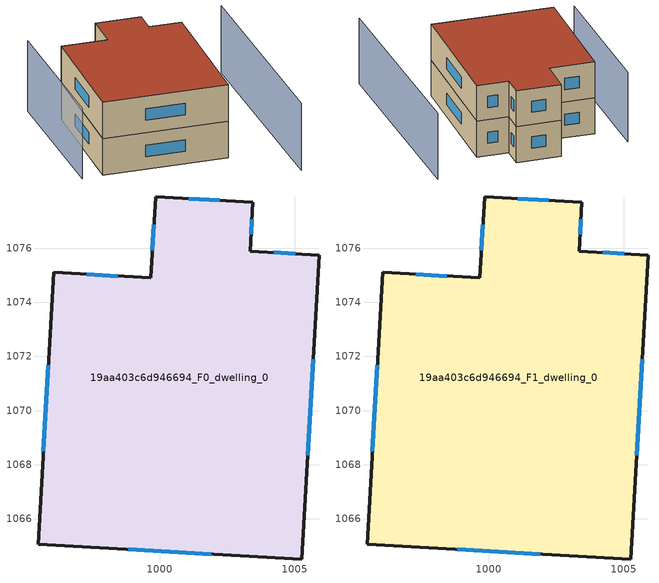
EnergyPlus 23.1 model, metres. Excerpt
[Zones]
19aa403c6d946694_F0_dwelling_0
 floor ground (EU_floor_Construction): 1005.89,1075.74 1005.25,1064.51 995.51,1065.07 996.09,1075.1 999.68,1074.9 999.85,1077.89 1003.45,1077.69 1003.34,1075.89 z0
 wall outside (EU_wall_Construction): 995.51,1065.07 1005.25,1064.51 1005.89,1075.74 1003.34,1075.89 1003.45,1077.69 999.85,1077.89 999.68,1074.9 996.09,1075.1 995.51,1065.07 z0:3
 window (EU_Window_Construction): 998.84,1064.88 1001.91,1064.7 / 995.89,1071.67 995.71,1068.5 / 998.45,1074.97 997.32,1075.03 / 999.79,1076.87 999.74,1075.92 / 1002.22,1077.76 1001.08,1077.82 / 1003.38,1076.51 1003.41,1077.07 / 1005.02,1075.79 1004.22,1075.84 / 1005.47,1068.36 1005.67,1071.9 z1.03:1.97
19aa403c6d946694_F1_dwelling_0
 floor to 19aa403c6d946694_F0_dwelling_0 (EU_floor_Construction): 1005.89,1075.74 1005.25,1064.51 995.51,1065.07 996.08,1075.1 999.68,1074.9 999.85,1077.89 1003.45,1077.69 1003.34,1075.89 z3
 wall outside (EU_wall_Construction): 995.51,1065.07 1005.25,1064.51 1005.89,1075.74 1003.34,1075.89 1003.45,1077.69 999.85,1077.89 999.68,1074.9 996.09,1075.1 995.51,1065.07 z3:6
 window (EU_Window_Construction): 998.84,1064.88 1001.91,1064.7 / 995.89,1071.67 995.71,1068.5 / 998.45,1074.97 997.32,1075.03 / 999.79,1076.87 999.74,1075.92 / 1002.22,1077.76 1001.08,1077.82 / 1003.38,1076.51 1003.41,1077.07 / 1005.02,1075.79 1004.22,1075.84 / 1005.47,1068.36 1005.67,1071.9 z4.03:4.97
 roof outside (EU_roof_Construction): 1005.25,1064.51 1005.89,1075.74 1003.34,1075.89 1003.45,1077.69 999.85,1077.89 999.68,1074.9 996.09,1075.1 995.51,1065.07 z6
shading: 1009.53,1060.55 1010,1078.25 z0:5.5; 994.26,1077.31 993.86,1065.02 z0:5.8
[Building]
EU S2 Campaign: North Axis=0; Terrain=City; Solar Distribution=FullExterior
[Site:Location]
Cape.Town.Intl.AP: Latitude=-33.965; Longitude=18.602; Time Zone=2; Elevation=46
[SizingPeriod:WeatherFileDays]
AnnualSizingPeriod: Begin Month=1; Begin Day of Month=1; End Month=12; End Day of Month=31; Day of Week for Start Day=Monday; Use Weather File Daylight Saving Period=No; Use Weather File Rain and Snow Indicators=No
[MATERIAL]
EU_InternalMass_Material: Roughness=MediumRough; Thickness=0.1; Conductivity=1; Density=1800; Specific Heat=900; Thermal Absorptance=0.9; Solar Absorptance=0.7; Visible Absorptance=0.7
[MATERIAL:NOMASS] Roughness=MediumRough; Thermal Absorptance=0.9; Solar Absorptance=0.7; Visible Absorptance=0.7
Name | Thermal Resistance
EU_wall_NoMass | 0.493876
EU_roof_NoMass | 0.449382
EU_floor_NoMass | 1.25
[WINDOWMATERIAL:SIMPLEGLAZINGSYSTEM]
EU_Window_SimpleGlazing: UFactor=4.4; Solar Heat Gain Coefficient=0.85; Visible Transmittance=0.85
[CONSTRUCTION]
EU_wall_Construction: EU_wall_NoMass
EU_roof_Construction: EU_roof_NoMass
EU_floor_Construction: EU_floor_NoMass
EU_Window_Construction: EU_Window_SimpleGlazing
EU_InternalMass_Construction: EU_InternalMass_Material
[ZONE] Type=1; Multiplier=1; Ceiling Height=autocalculate; Volume=335.703; Floor Area=autocalculate; Part of Total Floor Area=Yes
19aa403c6d946694_F0_dwelling_0; 19aa403c6d946694_F1_dwelling_0
[INTERNALMASS] Construction=EU_InternalMass_Construction; Surface Area=111.901
Name | Zone or ZoneList
19aa403c6d946694_F0_dwelling_0_EU_InternalMass | 19aa403c6d946694_F0_dwelling_0
19aa403c6d946694_F1_dwelling_0_EU_InternalMass | 19aa403c6d946694_F1_dwelling_0
[OTHEREQUIPMENT] Fuel Type=Electricity; Design Level Calculation Method=Watts/Area; Power per Zone Floor Area=1; Fraction Latent=0; Fraction Radiant=0; Fraction Lost=0; Carbon Dioxide Generation Rate=0; EndUse Subcategory=EU_Step8_InternalGains
Name | Zone or ZoneList or Space or SpaceList | Schedule
EU_Step8_InternalGain_19aa403c6d946694_F0_dwelling_0_f000 | 19aa403c6d946694_F0_dwelling_0 | EU_Step8_GainSchedule_19aa403c6d946694_F0_dwelling_0_f000
EU_Step8_InternalGain_19aa403c6d946694_F1_dwelling_0_f000 | 19aa403c6d946694_F1_dwelling_0 | EU_Step8_GainSchedule_19aa403c6d946694_F1_dwelling_0_f000
[ZONEVENTILATION:DESIGNFLOWRATE] Schedule=EU_AlwaysOn; Design Flow Rate Calculation Method=AirChanges/Hour; Air Changes per Hour=0.64; Ventilation Type=Natural; Fan Pressure Rise=0; Fan Total Efficiency=1; Constant Term Coefficient=1; Temperature Term Coefficient=0; Velocity Term Coefficient=0; Velocity Squared Term Coefficient=0; Minimum Indoor Temperature=-100; Maximum Indoor Temperature=100; Delta Temperature=-100; Minimum Outdoor Temperature=-100; Maximum Outdoor Temperature=100; Maximum Wind Speed=40
Name | Zone or ZoneList or Space or SpaceList
EU_ConstantAir_19aa403c6d946694_F0_dwelling_0 | 19aa403c6d946694_F0_dwelling_0
EU_ConstantAir_19aa403c6d946694_F1_dwelling_0 | 19aa403c6d946694_F1_dwelling_0
[HVACTEMPLATE:THERMOSTAT] Constant Heating Setpoint=20; Constant Cooling Setpoint=50
EU_HeatOnly_19aa403c6d946694_F0_dwelling_0; EU_HeatOnly_19aa403c6d946694_F1_dwelling_0
[HVACTEMPLATE:ZONE:IDEALLOADSAIRSYSTEM] System Availability Schedule=EU_AlwaysOn; Maximum Heating Supply Air Temperature=50; Minimum Cooling Supply Air Temperature=13; Maximum Heating Supply Air Humidity Ratio=0.0156; Minimum Cooling Supply Air Humidity Ratio=0.0077; Heating Limit=NoLimit; Cooling Limit=NoLimit; Heating Availability Schedule=EU_AlwaysOn; Cooling Availability Schedule=EU_CoolingOff; Dehumidification Control Type=ConstantSensibleHeatRatio; Cooling Sensible Heat Ratio=0.7; Dehumidification Setpoint=60; Humidification Control Type=None; Humidification Setpoint=30; Outdoor Air Method=None; Outdoor Air Flow Rate per Person=0.00944; Outdoor Air Flow Rate per Zone Floor Area=0; Outdoor Air Flow Rate per Zone=0; Demand Controlled Ventilation Type=None; Outdoor Air Economizer Type=NoEconomizer; Heat Recovery Type=None; Sensible Heat Recovery Effectiveness=0.7; Latent Heat Recovery Effectiveness=0.65
Name | Template Thermostat
19aa403c6d946694_F0_dwelling_0 | EU_HeatOnly_19aa403c6d946694_F0_dwelling_0
19aa403c6d946694_F1_dwelling_0 | EU_HeatOnly_19aa403c6d946694_F1_dwelling_0
[SIZING:ZONE] Zone Cooling Design Supply Air Temperature Input Method=SupplyAirTemperature; Zone Cooling Design Supply Air Temperature=13; Zone Heating Design Supply Air Temperature Input Method=SupplyAirTemperature; Zone Heating Design Supply Air Temperature=50; Zone Cooling Design Supply Air Humidity Ratio=0.008; Zone Heating Design Supply Air Humidity Ratio=0.008; Cooling Design Air Flow Method=DesignDay; Cooling Design Air Flow Rate=0; Cooling Minimum Air Flow per Zone Floor Area=0.000762; Cooling Minimum Air Flow=0; Cooling Minimum Air Flow Fraction=0.2; Heating Design Air Flow Method=DesignDay; Heating Design Air Flow Rate=0; Heating Maximum Air Flow per Zone Floor Area=0.002032; Heating Maximum Air Flow=0.141576; Heating Maximum Air Flow Fraction=0.3; Account for Dedicated Outdoor Air System=No; Dedicated Outdoor Air System Control Strategy=NeutralSupplyAir; Dedicated Outdoor Air Low Setpoint Temperature for Design=autosize; Dedicated Outdoor Air High Setpoint Temperature for Design=autosize; Zone Load Sizing Method=Sensible Load Only No Latent Load; Zone Latent Cooling Design Supply Air Humidity Ratio Input Method=HumidityRatioDifference; Zone Cooling Design Supply Air Humidity Ratio Difference=0.005; Zone Latent Heating Design Supply Air Humidity Ratio Input Method=HumidityRatioDifference; Zone Humidification Design Supply Air Humidity Ratio Difference=0.005
19aa403c6d946694_F0_dwelling_0; 19aa403c6d946694_F1_dwelling_0
[SCHEDULE:CONSTANT]
Name | Hourly Value
EU_AlwaysOn | 1
EU_CoolingOff | 0
[SCHEDULE:FILE] Column Number=1; Rows to Skip at Top=0; Number of Hours of Data=8760; Column Separator=Comma; Interpolate to Timestep=No; Minutes per Item=60; Adjust Schedule for Daylight Savings=Yes
Name | File
EU_Step8_GainSchedule_19aa403c6d946694_F0_dwelling_0_f000 | ../../schedules/19aa403c6d946694/19aa403c6d946694_F0_dwelling_0_f000_gain.csv
EU_Step8_GainSchedule_19aa403c6d946694_F1_dwelling_0_f000 | ../../schedules/19aa403c6d946694/19aa403c6d946694_F1_dwelling_0_f000_gain.csv
